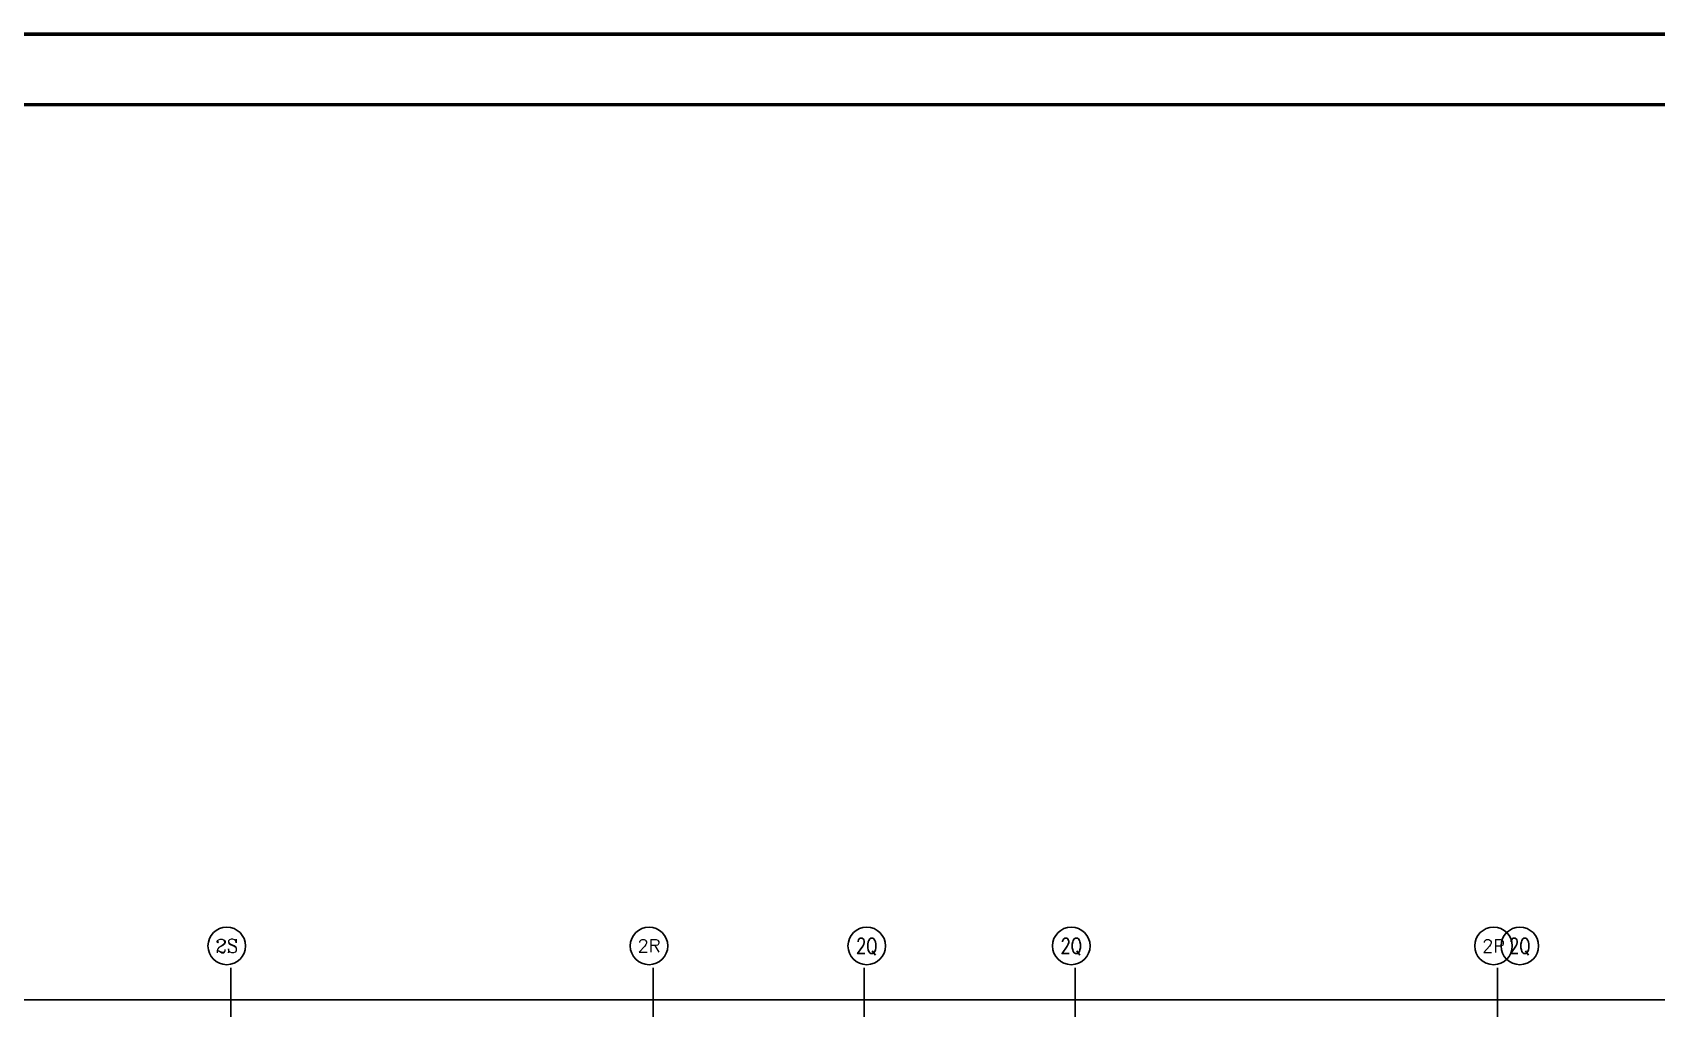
# Model space of a CAD drawing. Extents: x -1396510 to 1250330, y -1892470 to 1623980.
# Drawn here: x 253750 to 288364, y -711198 to -690392 of the extents above; entities that cross this region are included whole.
import ezdxf
from ezdxf.enums import TextEntityAlignment as Align

# ---------------------------------------------------------------- set-up
doc = ezdxf.new("R2010")
doc.units = 0
doc.header["$LTSCALE"] = 1000
doc.header["$MEASUREMENT"] = 0
doc.linetypes.add('DOTE', pattern=[2.42, 2, -0.2, 0.02, -0.2])
doc.layers.get('Defpoints').update_dxf_attribs({"color": 210})
for name, color, linetype in [('0-cxFrame', 155, 'Continuous'), ('A-AXIS-D', 1, 'Continuous'), ('A-AXIS-DOTE', 14, 'DOTE')]:
    doc.layers.add(name, color=color, linetype=linetype)
doc.layers.add('0-cxText', color=131, linetype='Continuous', lineweight=25)
doc.layers.add('A-云线2', color=3, linetype='Continuous', plot=False)
doc.styles.add('_TCH_AXIS', font='COMPLEX', dxfattribs={"bigfont": 'GBCBIG'})
doc.styles.add('_TCH_DIM_T3', font='SIMPLEX', dxfattribs={"width": 0.705882, "bigfont": 'GBCBIG'})
doc.styles.add('cx_tuming', font='simhei.ttf')
doc.styles.add('cx_tuqian1', font='')
doc.styles.add('黑体', font='simhei.ttf', dxfattribs={"height": 12})
doc.styles.get('cx_tuqian1').set_extended_font_data('SimSun')
doc.dimstyles.new('_TCH_ARCH&&100', dxfattribs={"dimtxt": 297.5, "dimasz": 100, "dimexe": 100, "dimexo": 100, "dimgap": 126.25, "dimtad": 1, "dimdec": 0, "dimzin": 0, "dimdsep": 46, "dimtxsty": '_TCH_DIM_T3', "dimblk": 'ARCHTICK', "dimcen": 0.09, "dimclrt": 7, "dimazin": 2, "dimtfac": 1, "dimtdec": 0, "dimtix": 1, "dimtmove": 2, "dimatfit": 3, "dimfxl": 0, "dimtolj": 1, "dimtzin": 0, "dimarcsym": 0})

# ---------------------------------------------------------------- blocks, each defined once
blk = doc.blocks.new('_ArchTick')
at = {"color": 0, "linetype": 'ByBlock', "const_width": 0.4}
blk.add_lwpolyline([(-0.5, -0.5), (0.5, 0.5)], dxfattribs=at)
blk = doc.blocks.new('*D5785')
at = {"layer": 'A-AXIS-D', "color": 0, "lineweight": -2, "transparency": 16777216}
for p, q in [((-900, 4060), (-900, 5720)), ((-900, 5620), (157100, 5620)), ((157100, 4060), (157100, 5720))]:
    blk.add_line(p, q, dxfattribs=at)
at = {"layer": 'Defpoints', "color": 0, "transparency": 16777216}
for p in [(157100, 5620), (-900, 3960), (157100, 3960)]:
    blk.add_point(p, dxfattribs=at)
at = {"layer": 'A-AXIS-D', "color": 0, "lineweight": -2, "transparency": 16777216, "xscale": 100, "yscale": 100, "zscale": 100, "rotation": 180}
blk.add_blockref('_ArchTick', (-900, 5620), dxfattribs=at)
at = {"layer": 'A-AXIS-D', "color": 0, "lineweight": -2, "transparency": 16777216, "xscale": 100, "yscale": 100, "zscale": 100}
blk.add_blockref('_ArchTick', (157100, 5620), dxfattribs=at)
at = {"layer": 'A-AXIS-D', "color": 7, "transparency": 16777216, "insert": (78100, 5895), "char_height": 297.5, "attachment_point": 5, "style": '_TCH_DIM_T3'}
blk.add_mtext('\\A1;158000', dxfattribs=at)
blk = doc.blocks.new('TK22.A0+1 L(Dragon)')
at = {"layer": '0-cxFrame', "color": 7, "const_width": 0.5}
blk.add_lwpolyline([(0, 0), (-1485, 0), (-1485, 841), (0, 841)], close=True, dxfattribs=at)
at = {"layer": '0-cxFrame', "const_width": 0.5}
blk.add_lwpolyline([(-80, 10), (-1465, 10), (-1465, 831), (-80, 831)], close=True, dxfattribs=at)
at = {"style": '黑体', "flags": 4}
blk.add_attdef('图幅', text='', height=3.3, dxfattribs=at).set_placement((-40, 3), align=Align.RIGHT)
at = {"layer": '0-cxText', "flags": 4}
for tag, height, style, p in [('建设单位', 3.5, 'cx_tuming', (-45, 240)), ('项目名称', 3.5, 'cx_tuming', (-45, 210)), ('子项名称', 3.5, 'cx_tuming', (-45, 180)), ('工程编号', 3.3, 'cx_tuqian1', (-35, 165)), ('图名1', 3.5, 'cx_tuming', (-45, 87)), ('图名2', 3.5, 'cx_tuming', (-45, 79)), ('图名3', 3.5, 'cx_tuming', (-45, 71)), ('出图日期', 3.3, 'cx_tuqian1', (-39, 60)), ('专业', 3.3, 'cx_tuqian1', (-55, 52)), ('图号', 3.3, 'cx_tuqian1', (-55, 44)), ('版次', 3.3, 'cx_tuqian1', (-20, 44))]:
    blk.add_attdef(tag, text='', height=height, dxfattribs=dict(at, style=style)).set_placement(p, align=Align.MIDDLE)
at = {"layer": 'Defpoints', "color": 6, "flags": 4}
for tag, height, style, p in [('tufu', 3.3, '黑体', (-12, 12)), ('dwfname', 4, 'cx_tuqian1', (-80, 3))]:
    blk.add_attdef(tag, text='', height=height, dxfattribs=dict(at, style=style)).set_placement(p, align=Align.RIGHT)
blk = doc.blocks.new('世赫2#厂房一层0821')
at = {"layer": 'A-AXIS-D'}
for centre in [(12215.1, 6766.1), (21215.1, 6766.1), (25855.1, 6766.1), (30215.1, 6766.1), (39215.1, 6766.1), (39775.1, 6766.1)]:
    blk.add_circle(centre, 400, dxfattribs=at)
at = {"layer": 'A-AXIS-DOTE', "color": 8, "ltscale": 2}
for p, q in [((12300, -89188.9), (12300, 6300)), ((21300, -87498.9), (21300, 6300)), ((25800, -87498.9), (25800, 6300)), ((30300, -87498.9), (30300, 6300)), ((39300, -87498.9), (39300, 6300))]:
    blk.add_line(p, q, dxfattribs=at)
at = {"layer": 'A-AXIS-D', "color": 7, "style": '_TCH_AXIS', "width": 0.807692}
for p, p2 in [((25628.1, 6602.2), (26082.1, 6602.2)), ((29988.1, 6602.2), (30442.1, 6602.2)), ((39548.1, 6602.2), (40002.1, 6602.2))]:
    blk.add_text('2Q', height=327.87, dxfattribs=at).set_placement(p, p2, align=Align.FIT)
at = {"layer": 'A-AXIS-D', "color": 7, "style": '_TCH_AXIS'}
for s, height, p, p2 in [('2S', 294.28, (11976.9, 6619), (12453.3, 6619)), ('2R', 270.86, (20970, 6630.7), (21460.2, 6630.7)), ('2P', 276.42, (38971.6, 6627.9), (39458.6, 6627.9))]:
    blk.add_text(s, height=height, dxfattribs=at).set_placement(p, p2, align=Align.FIT)
at = {"layer": 'A-AXIS-D'}
dim = blk.add_linear_dim(base=(157100, 5620), p1=(-900, 3960), p2=(157100, 3960), angle=0, dimstyle='_TCH_ARCH&&100', dxfattribs=at)
dim.commit()
dim.dimension.update_dxf_attribs({"geometry": '*D5785', "text_midpoint": (78100, 5895), "dimtype": 161})

msp = doc.modelspace()

# ---------------------------------------------------------------- block references
at = {"layer": '0-cxFrame', "xscale": 150, "yscale": 150, "zscale": 150}
msp.add_blockref('TK22.A0+1 L(Dragon)', (434345, -816580), dxfattribs=at)
at = {"layer": 'A-云线2'}
msp.add_blockref('世赫2#厂房一层0821', (245675.8, -716630), dxfattribs=at)

doc.saveas('drawing.dxf')
